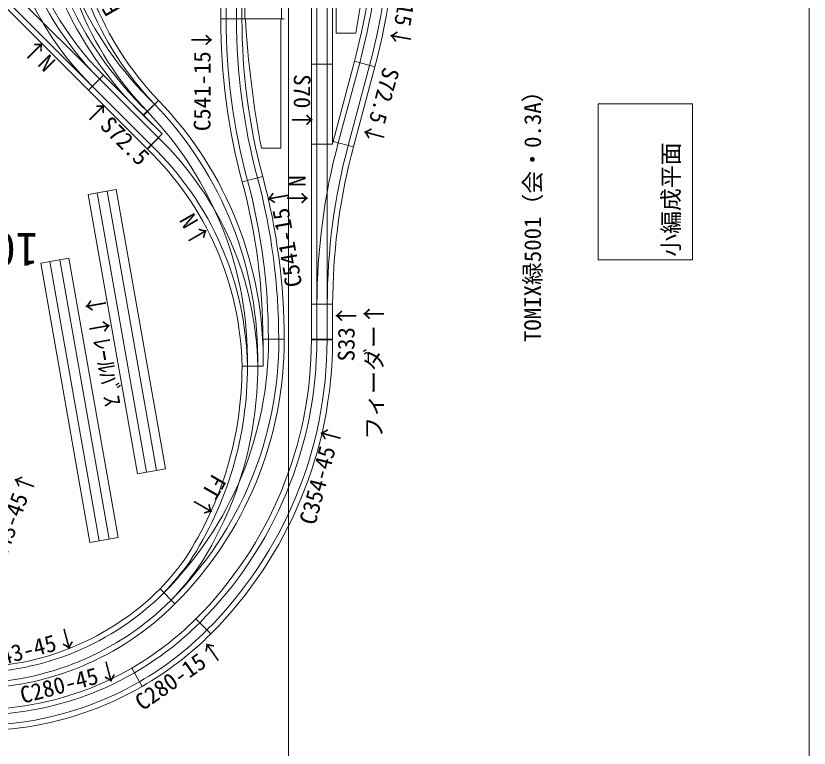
# Model space of a CAD drawing. Units: millimetres, scale not verified. Extents: x -18812 to 36437, y -7239 to 15759.
# Drawn here: x 4891 to 5584, y -941 to -301 of the extents above; entities that cross this region are included whole.
import ezdxf
from ezdxf.enums import TextEntityAlignment as Align

# ---------------------------------------------------------------- set-up
doc = ezdxf.new("R2010")
doc.units = ezdxf.units.MM
doc.header["$LTSCALE"] = 8
doc.layers.add('0-2', color=7, linetype='Continuous', lineweight=9)
doc.layers.add('0-7', color=4, linetype='Continuous', lineweight=9)
doc.styles.add('ＭＳ ゴシック', font='')
doc.styles.get('ＭＳ ゴシック').set_extended_font_data('MS Gothic')

msp = doc.modelspace()

# ---------------------------------------------------------------- linework, layer by layer
at = {"layer": '0-2', "color": 5}
for p, q in [((5091.177, -303.732), (5091.177, -163.732)), ((5123.177, -163.732), (5123.177, -303.732)), ((5171.145, -203.153), (5171.145, -316.153)), ((5088.677, -303.732), (5125.677, -303.732)), ((5116.677, -303.732), (5088.677, -303.732)), ((5088.677, -303.732), (5125.677, -303.732)), ((5122.677, -303.732), (5122.677, -416.732)), ((5188.145, -316.153), (5171.145, -316.153)), ((5105.677, -416.732), (5122.677, -416.732))]:
    msp.add_line(p, q, dxfattribs=at)
at = {"layer": '0-2'}
for p, q in [((5070.177, -204.732), (5070.177, -303.732)), ((5088.677, -204.732), (5088.677, -303.732)), ((5149.455, -343.175), (5149.455, -203.175)), ((5167.955, -343.175), (5167.955, -203.175)), ((4954.621, -366.084), (4855.626, -267.089)), ((5088.677, -303.732), (5070.177, -303.732)), ((5088.677, -303.732), (5070.177, -303.732)), ((5088.677, -303.732), (5070.177, -303.732)), ((5149.455, -343.175), (5167.955, -343.175)), ((5149.455, -413.175), (5149.455, -343.175)), ((5149.455, -343.175), (5167.955, -343.175)), ((5167.955, -413.175), (5167.955, -343.175)), ((5168.27, -410.781), (5187.026, -340.781)), ((5186.14, -415.569), (5204.896, -345.569)), ((5204.896, -345.569), (5187.026, -340.781)), ((5187.026, -340.781), (5204.896, -345.569)), ((4967.702, -353.003), (4954.621, -366.084)), ((4967.702, -353.003), (4954.621, -366.084)), ((5018.946, -404.246), (4967.702, -353.003)), ((5005.864, -417.328), (4954.621, -366.084)), ((5002.398, -387.792), (5015.706, -374.941)), ((5002.624, -388.023), (5015.706, -374.941)), ((5002.398, -387.792), (5018.946, -404.246)), ((5005.864, -417.328), (5018.946, -404.246)), ((5006.094, -417.554), (5018.946, -404.246)), ((5149.455, -553.175), (5149.455, -413.175)), ((5167.955, -413.175), (5149.455, -413.175)), ((5167.955, -413.175), (5149.455, -413.175)), ((5167.955, -413.175), (5149.455, -413.175)), ((5149.455, -413.175), (5167.955, -413.175)), ((5168.27, -410.781), (5167.955, -413.175)), ((5168.27, -410.781), (5186.14, -415.569)), ((5168.27, -410.781), (5186.14, -415.569)), ((5168.27, -410.781), (5186.14, -415.569)), ((5168.27, -410.781), (5186.14, -415.569)), ((5088.926, -446.148), (5106.796, -441.359)), ((5088.926, -446.148), (5106.796, -441.359)), ((4954.195, -457.122), (4978.815, -452.781)), ((4997.26, -701.355), (4954.195, -457.122)), ((5021.88, -697.013), (4978.815, -452.781)), ((4912.77, -517.189), (4937.39, -512.848)), ((4980.455, -757.08), (4937.39, -512.848)), ((4955.834, -761.421), (4912.77, -517.189)), ((5167.955, -553.175), (5168.087, -544.806)), ((5149.354, -583.733), (5149.354, -550.733)), ((5167.955, -553.175), (5149.455, -553.175)), ((5167.955, -553.175), (5149.455, -553.175)), ((5167.955, -553.175), (5149.455, -553.175)), ((5167.955, -553.175), (5149.455, -553.175)), ((5167.854, -583.733), (5167.854, -550.733)), ((5125.545, -583.775), (5107.045, -583.775)), ((5125.677, -583.732), (5107.177, -583.732)), ((5107.177, -583.732), (5125.677, -583.732)), ((5125.677, -583.732), (5107.177, -583.732)), ((5125.677, -583.732), (5107.177, -583.732)), ((5107.177, -583.744), (5125.677, -583.744)), ((5107.177, -583.767), (5107.222, -607.267)), ((5149.354, -583.733), (5167.854, -583.733)), ((5149.355, -584.35), (5167.855, -584.35)), ((5149.355, -584.35), (5167.855, -584.35)), ((5088.722, -607.267), (5107.222, -607.267)), ((5107.222, -607.267), (5088.722, -607.302)), ((5107.222, -607.267), (5088.722, -607.267)), ((4997.26, -701.355), (5021.88, -697.013)), ((4955.834, -761.421), (4980.455, -757.08)), ((5017.034, -801.957), (5030.121, -815.043)), ((5017.04, -801.962), (5030.121, -815.043)), ((5048.38, -828.125), (5061.462, -841.207)), ((5048.38, -828.125), (5061.462, -841.207)), ((4992.306, -871.152), (5001.556, -887.174)), ((4992.306, -871.152), (5001.556, -887.174))]:
    msp.add_line(p, q, dxfattribs=at)
at = {"layer": '0-2', "color": 2}
for p, q in [((5074.927, -204.732), (5074.927, -303.732)), ((5083.927, -204.732), (5083.927, -303.732)), ((5154.205, -343.175), (5154.205, -203.175)), ((5163.205, -343.175), (5163.205, -203.175)), ((4964.343, -356.362), (4865.348, -257.367)), ((4957.979, -362.726), (4858.984, -263.731)), ((5154.205, -413.175), (5154.205, -343.175)), ((5163.205, -413.175), (5163.205, -343.175)), ((5172.858, -412.01), (5191.615, -342.01)), ((5181.552, -414.339), (5200.308, -344.339)), ((5015.587, -407.605), (4964.343, -356.362)), ((5009.223, -413.969), (4957.979, -362.726)), ((5154.205, -553.175), (5154.205, -413.175)), ((5163.205, -553.175), (5163.205, -413.175)), ((5005.138, -699.965), (4962.073, -455.733)), ((5014.001, -698.402), (4970.937, -454.17)), ((4963.713, -760.032), (4920.648, -515.8)), ((4972.576, -758.469), (4929.511, -514.237)), ((5154.104, -583.733), (5154.104, -550.733)), ((5163.104, -583.733), (5163.104, -550.733))]:
    msp.add_line(p, q, dxfattribs=at)
at = {"layer": '0-2'}
for points in [[(5149.455, -343.175), (5167.955, -343.175), (5149.455, -343.175)], [(5167.955, -413.175), (5149.455, -413.175), (5167.955, -413.175)], [(5125.677, -583.732), (5107.177, -583.732), (5125.677, -583.732)]]:
    msp.add_lwpolyline(points, dxfattribs=at)
at = {"layer": '0-2', "color": 5}
msp.add_lwpolyline([(5400.2, -377.899), (5482.496, -377.899), (5482.496, -514.202), (5400.2, -514.202)], close=True, dxfattribs=at)
at = {"layer": '0-2'}
for centre, radius, start, end in [((5229.257, -153.338), 326.25, 181, 226), ((5210.693, -187.097), 270.75, 178.9991, 223.93104), ((4673.395, -203.154), 531.75, 345, 0), ((4673.395, -203.154), 550.25, 345, 0), ((5159.151, -161.554), 270.75, 195, 225), ((5620.427, -303.732), 550.25, 180, 195), ((5620.427, -303.732), 531.75, 180, 195), ((4781.021, -601.573), 326.25, 359, 44), ((5699.771, -553.196), 531.75, 165, 179.09592), ((4818.019, -612.318), 270.75, 1.06896, 46.0009), ((4575.295, -583.775), 550.25, 0, 15), ((4575.295, -583.775), 531.75, 0, 15), ((4799.428, -584.35), 326.25, 315, 0.10845), ((4804.605, -584.35), 344.75, 315, 0), ((4804.605, -584.35), 363.25, 315, 0), ((4780.972, -607.885), 307.75, 326.92328, 0.10845), ((4820.559, -615.67), 270.75, 316.52476, 323.73007), ((4851.754, -636.676), 233.75, 270, 315), ((4851.754, -636.676), 252.25, 270, 315), ((4856.931, -636.676), 270.75, 300, 315), ((4856.931, -636.676), 289.25, 300, 315), ((4856.931, -636.676), 270.75, 255, 300), ((4856.931, -636.676), 289.25, 255, 300)]:
    msp.add_arc(centre, radius, start, end, dxfattribs=at)
at = {"layer": '0-2', "color": 2}
for centre, radius, start, end in [((5229.257, -153.338), 321.5, 181, 226.01478), ((5229.257, -153.338), 312.5, 181, 226.044), ((5210.694, -187.093), 284.5, 179, 223.9833), ((5210.694, -187.093), 275.5, 179, 223.95009), ((4673.395, -203.154), 536.5, 345, 0), ((4673.395, -203.154), 545.5, 345, 0), ((5159.151, -161.554), 284.5, 195, 225), ((5159.151, -161.554), 275.5, 195, 225), ((5620.427, -303.732), 545.5, 180, 195), ((5620.427, -303.732), 536.5, 180, 195), ((4781.021, -601.573), 321.5, 358.98522, 44), ((4781.021, -601.573), 312.5, 358.956, 44), ((4818.016, -612.315), 284.5, 1.0167, 46), ((4818.016, -612.315), 275.5, 1.04991, 46), ((5699.771, -553.196), 545.5, 165, 179.9978), ((5699.771, -553.196), 536.5, 165, 179.9978), ((4575.295, -583.775), 545.5, 0, 15), ((4575.295, -583.775), 536.5, 0, 15), ((4799.428, -584.35), 312.5, 315, 0.10845), ((4799.428, -584.35), 321.5, 315, 0.10845), ((4804.605, -584.35), 349.5, 315, 0), ((4804.605, -584.35), 358.5, 315, 0), ((4780.972, -607.885), 312.5, 326.89902, 0.10845), ((4780.972, -607.885), 321.5, 326.85508, 0.10845), ((4820.559, -615.67), 275.5, 316.49843, 323.75762), ((4820.559, -615.67), 284.5, 316.45105, 323.80737), ((4851.754, -636.676), 238.5, 270, 315), ((4851.754, -636.676), 247.5, 270, 315), ((4856.931, -636.676), 275.5, 300, 315), ((4856.931, -636.676), 284.5, 300, 315), ((4856.931, -636.676), 275.5, 255, 300), ((4856.931, -636.676), 284.5, 255, 300)]:
    msp.add_arc(centre, radius, start, end, dxfattribs=at)
at = {"layer": '0-2', "color": 5}
for centre, start, end in [((4303.547, -149.19), 349.31145, 356.56334), ((5990.276, -249.769), 183.43666, 190.68855)]:
    msp.add_arc(centre, 900.217, start, end, dxfattribs=at)
at = {"layer": '0-7', "color": 6}
for p, q in [((5129.481, -2631.074), (5129.481, 977.926)), ((5584.481, -991.074), (5584.481, 812.926))]:
    msp.add_line(p, q, dxfattribs=at)

# ---------------------------------------------------------------- texts
at = {"layer": '0-2', "color": 3, "style": 'ＭＳ ゴシック'}
for s, height, rotation, p in [('C541-15↓', 14.66, 260, (5229.4, -239.145)), ('FT↑', 14.66, 120, (4987.108, -293.705)), ('C541-15↓', 14.66, 90, (5065.577, -401.838)), ('↑N', 14.66, 315, (4892.089, -333.005)), ('S72.5↓', 14.66, 255, (5208.132, -343.849)), ('S70↑', 14.66, 270, (5129.603, -352.03)), ('TOMIX緑5001（会・0.3A）', 14.66, 90, (5354.484, -586.209)), ('↑S72.5', 14.66, 315, (4946.443, -386.865)), ('小編成平面', 14.66, 90, (5475.357, -511.628)), ('N↑', 14.66, 270, (5125.381, -440.473)), ('C541-15↑', 14.66, 100, (5145.742, -535.991)), ('N↑', 14.66, 300, (5029.617, -481.773)), ('10', 29.33, 180, (4910.779, -482.122)), ('↓↑ﾚｰﾙﾊﾞｽ', 14.66, 280, (4947.314, -545.811)), ('S33↑', 14.66, 90, (5191.551, -603.068)), ('フィーダー↑', 14.66, 90, (5215.778, -671.434)), ('C354-45↑', 14.66, 75, (5156.955, -748.036)), ('FT↑', 14.66, 240, (5059.244, -698.179)), ('C243-45↓', 14.66, 15, (4861.481, -877.926)), ('C280-15↑', 14.66, 35, (5004.26, -912.629)), ('C280-45↓', 14.66, 15, (4898.167, -906.68))]:
    msp.add_text(s, height=height, rotation=rotation, dxfattribs=at).set_placement(p, align=Align.BOTTOM_LEFT)
at = {"layer": '0-2', "style": 'ＭＳ ゴシック'}
msp.add_text('HC243-45↑', height=14.66, rotation=70, dxfattribs=at).set_placement((4879.002, -797.826), align=Align.BOTTOM_LEFT)

doc.saveas('drawing.dxf')
